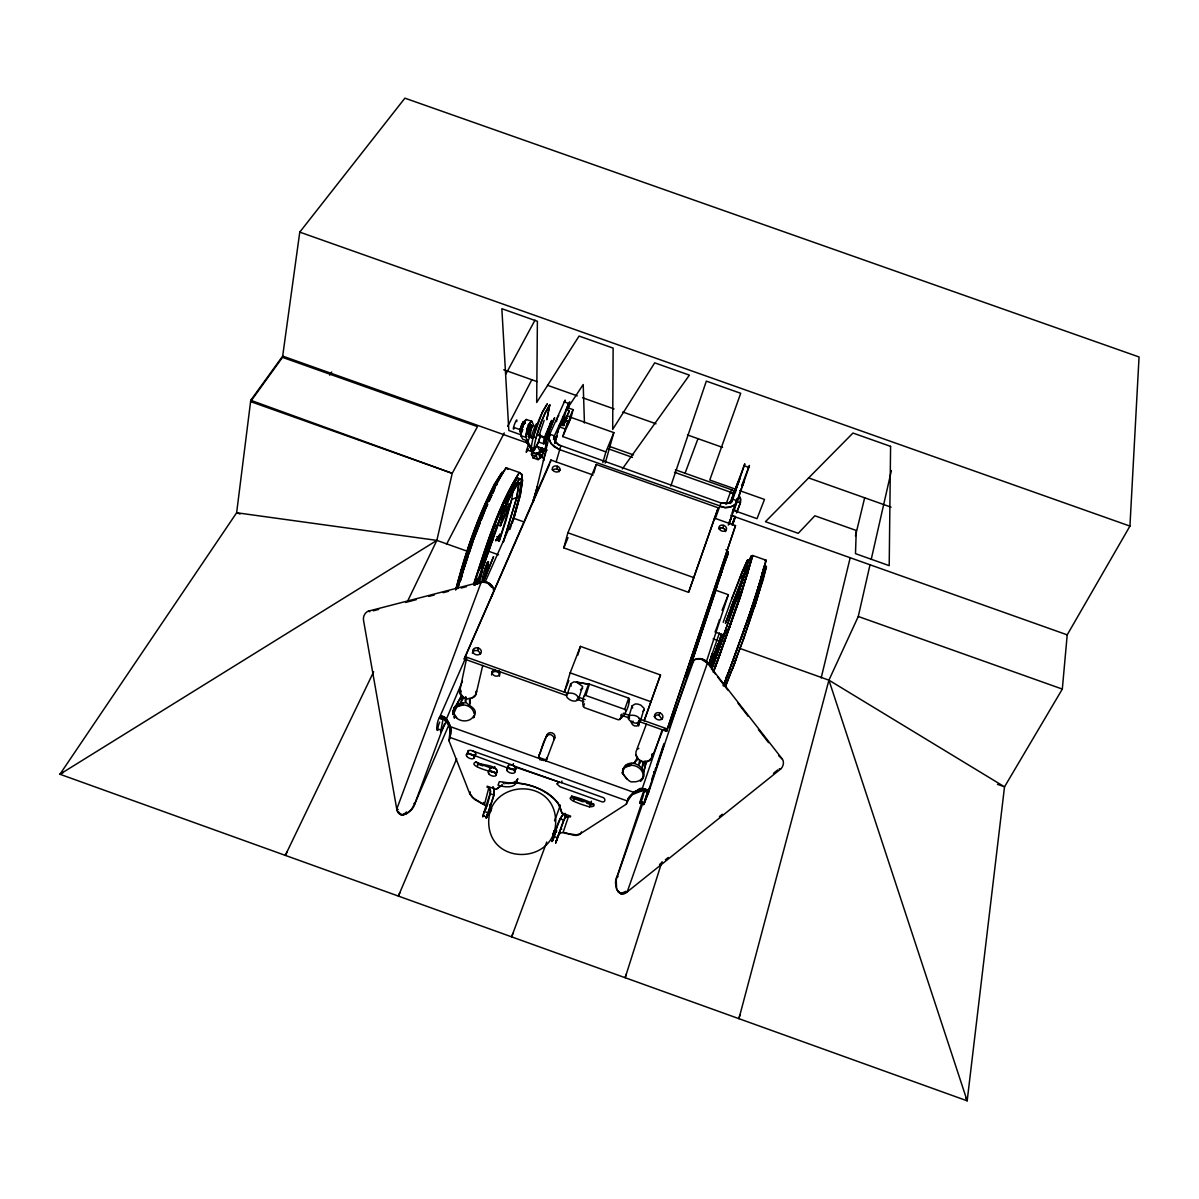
<?xml version="1.0" encoding="UTF-8"?>
<svg xmlns="http://www.w3.org/2000/svg" width="1199" height="1199" viewBox="0 0 1199 1199"><rect width="100%" height="100%" fill="white"/><g stroke="black" fill="none" stroke-linecap="round" stroke-linejoin="round"><path stroke-width="1.5" d="M486.344 806.073L474.489 799.358L469.678 793.513L448.936 740.637L450.479 727.958M554.627 417.807L547.044 436.226L545.455 442.671L545.44 443.825L546.699 442.506L546.01 446.762M532.881 501.856L537.527 486.494L532.686 501.976M544.811 439.029L544.796 440.378L545.5 439.703M527.005 428.867L527.275 427.668M542.383 455.29L541.993 456.669C543.761 453.432 540.284 459.427 541.978 456.744L542.083 455.785L540.105 454.961C546.339 455.185 537.242 456.294 542.368 454.976M545.11 437.77L551.465 420.534C554.148 418.076 541.723 438.834 543.761 443.825L538.411 441.921L540.344 436.136M736.486 512.977L740.368 502.846L740.502 498.619L738.794 495.352L740.607 499.099L740.368 502.846L737.37 511.074L733.983 509.875L737.145 498.949M438.16 729.547C435.282 734.792 437.021 710.333 444.574 717.422C449.34 721.633 451.648 728.378 450.21 734.582M737.055 498.769L736.965 501.647L740.368 502.846M527.245 428.687L526.975 434.338L528.474 434.023L526.961 434.413M533.825 425.885L531.891 421.284L526.016 419.44L524.233 422.048M646.351 724.196L636.04 751.608L635.815 754.845C637.209 760.885 645.392 764.063 650.308 760.031L652.106 757.348L652.226 754.006M564.834 817.943C565.209 801.786 553.144 837.277 552.199 841.218C556.126 835.104 556.366 818.662 565.044 813.387L566.288 816.669L563.665 820.056L555.647 843.002L564.714 818.153M632.098 763.373L625.848 765.232L623.24 768.874L623.015 773.19L623.24 768.874C629.7 754.636 652.766 770.193 640.461 781.433M1129.938 526.091L1139.05 356.972L404.902 98.168L299.765 232.126L282.679 356.103L250.756 400.301L236.638 512.752L59.95 774.254L967.173 1100.832L1004.522 786.829L1062.314 689.08L1067.215 634.856L1129.938 526.091L299.765 232.126M527.05 432.734C529.553 432.779 525.881 434.083 527.665 434.098C522.884 434.967 532.011 432.374 527.185 434.323M450.359 727.343L450.419 728.437L450.224 726.594A22.376 19.049 8.6 0 0 446.088 718.815C444.319 714.619 434.697 717.347 443.045 719.205C447.557 719.19 452.053 730.101 450.554 735.212M648.524 760.96L652.106 757.348L652.301 754.111M465.557 698.088C462.724 706.301 480.799 706.031 473.56 717.512L474.249 716.403L473.74 717.631M728.228 552.499L648.524 792.794L643.593 804.754L643.968 803.285M642.679 778.076C646.006 766.701 627.062 759.761 622.506 770.852L625.099 767.21L631.348 765.352M637.463 722.472L638.542 725.98L638.752 720.959M520.321 479.06L517.099 478.251L509.29 491.26L498.304 515.81L486.389 547.014M584.228 695.825L588.454 684.584L589.578 684.179L628.711 698.118C631.154 702.869 624.214 718.381 618.369 719.82L584.513 707.71C581.65 706.436 582.474 695.315 585.382 695.315M532.266 453.866L532.701 451.948L526.706 449.82L527.38 447.707M482.058 581.395C480.859 579.941 489.821 552.874 488.128 565.149C488.518 568.686 479.51 587.3 483.332 580.466L488.503 561.642L487.244 562.481L484.306 571.054M539.175 755.34C541.513 751.788 545.635 725.065 554.388 738.029L554.223 739.573L555.002 736.006C554.373 732.334 548.572 731.225 546.969 734.732L538.816 756.029M472.301 697.758L476.033 694.356L476.408 691.104L476.033 694.356C473.665 700.965 465.317 695.525 465.227 702.884C460.836 702.449 455.935 704.008 453.896 708.234L452.862 714.319M452.937 714.514L453.447 710.318L456.01 707.035L462.829 705.027M463.294 702.944L456.789 704.712L453.896 708.234L453.372 712.626L456.819 718.006M470.413 698.522L469.693 704.487L469.498 698.537M568.221 408.769L569.735 401.725L554.403 435.866L554.013 439.104L557.775 444.529L720.989 502.981L727.523 503.49L730.88 501.931L732.814 499.234L744.819 463.833L729.921 503.265M564.984 401.755L565.149 400.091L549.727 434.203L549.127 439.074L551.345 443.975L559.244 449.505L724.751 507.597L729.562 507.297L734.627 504.959L737.505 500.897L749.42 465.467L741.596 485.91M491.545 674.992L492.249 671.395L494.737 669.432M492.249 671.395C490.991 675.067 496.296 677.615 499.009 675.397L500.178 672.669L499.069 670.721M499.458 676.236L499.653 674.752C499.024 671.17 493.403 670.166 491.74 673.478M487.169 814.9L493.943 795.042L493.688 788.253L493.943 795.042L487.334 816.324M465.647 696.634C469.214 701.22 458.528 695.285 459.577 691.778L466.681 658.026M513.112 519.377L518.957 498.11L522.269 474.834M453.896 708.234L453.312 712.251L454.841 716.178C459.307 722.442 470.473 722.772 474.04 715.458L473.56 717.512M520.366 429.557L521.055 426.649L522.659 427.443M513.022 490.421L511.688 499.518L505.993 520.591L499.204 541.064M532.236 427.473L531.652 425.51L531.712 426.409M512.153 522.569L518.957 498.11L521.07 484.246L522.269 474.684L519.242 472.691C498.364 505.558 487.349 543.552 474.849 580.136L473.89 583.718M532.776 426.484C532.521 422.063 527.125 440.408 530.662 432.824M481.908 568.371L501.152 515.24L512.153 490.856L519.752 478.581L522.569 480.334L520.291 495.097L513.577 519.542M520.801 432.21L520.711 435.582L522.779 439.269L527.995 441.037L529.314 438.13L528.309 436.271L529.493 433.154M533.675 501.017L549.727 434.203L554.403 435.866L555.002 441.682L560.757 446.058L556.186 461.795M563.59 424.911L565.059 420.16L567.996 421.194L566.647 426.769L569.615 418.901M549.727 434.203L549.052 438.504L550.611 442.941L554.193 446.792L559.244 449.505M646.995 761.68L647.115 760.885L646.681 761.695M522.389 427.473L523.498 425.21M530.767 425.9C529.898 420.984 527.395 432.824 528.174 426.439L529.973 427.773L528.354 427.024M544.811 448.246L541.483 457.523M542.218 447.707L540.554 452.128L538.171 454.466L537.257 452.757L534.274 453.327L532.356 451.079L531.397 453.881L533.255 457.988L538.111 459.652L539.94 458.123M541.978 455.695L543.672 450.569L542.308 448.051M486.914 806.702L490.331 793.753L490.046 788.942M481.443 574.321L478.806 583.403L481.818 572.103L478.761 578.967L481.818 572.103M488.877 547.314L478.371 579.072M642.005 802.041L617.095 876.379C612.884 883.093 617.65 899.46 627.227 891.876L780.624 769.069A6.205 4.211 -74.5 0 0 782.377 759.132L705.492 660.619L700.411 658.641L694.506 659.6L692.542 661.848L686.547 677.045M711.592 668.772L736.366 599.725L735.961 600.939L747.217 563.845L745.898 564.339L740.397 576.899L731.93 598.781M736.771 599.14L748.701 559.783L747.292 560.383L741.417 573.766L732.274 597.417M483.527 815.53L482.747 816.834C484.291 810.449 481.698 819.831 483.811 814.93M563.59 416.563L561.147 423.412L563.59 416.563M556.426 421.643L556.936 419.545M500.343 517.174L499.908 519.602L506.832 502.096L499.908 519.602L500.867 515.3M531.771 426.035L531.846 427.458M558.839 415.738L558.539 415.319M546.339 450.509L543.447 460.596L543.926 459.951M488.278 814.031L486.344 818.048L487.873 812.742L484.276 811.453L490.691 791.61M467.865 751.683C468.599 754.411 466.921 750.394 468.959 750.409M643.144 761.665L641.945 767.989L644.942 761.725M449.97 735.856L449.775 736.815L450.09 735.227M486.329 818.063L487.019 815.38L486.329 818.063L487.094 816.819M566.528 425.945C566.093 427.863 574.096 415.214 566.857 416.053L569.225 410.687L566.303 409.653L567.232 407.555L573.062 409.623L571.099 417.447L562.736 436.571L605.885 451.888L602.872 462.619M490.016 807.976L488.652 811.843L490.181 807.721M625.743 710.662L624.709 709.328L585.307 695.3M441.172 718.935L441.772 716.732M748.656 560.053L747.307 560.278L741.417 573.766M516.724 421.613C517.923 414.599 511.224 431.7 514.011 428.807M566.273 695.465L464.223 658.97L550.926 460.026L593.115 475.029M531.637 449.25L531.052 449.91C532.626 433.918 538.801 417.492 547.224 403.913M533.645 450.839C535.458 434.817 541.693 418.691 549.741 404.812L546.804 419.74L549.831 404.842L545.095 412.726L541.304 422.123M520.98 427.174L519.662 431.895L520.321 431.055M520.366 429.452L520.576 428.493M523.019 423.847L523.349 421.553M539.985 434.248L538.98 435.717L544.151 420.369M558.464 835.238C562.975 827.385 574.246 840.019 580.901 833.41L626.298 804.184C628.216 798.369 631.498 792.284 637.748 790.246C640.94 784.446 655.089 794.352 644.822 791.475C641.21 788.283 632.487 793.798 628.89 797.245M521.145 426.724L521.595 425.48M480.649 653.8L477.906 650.502L478.461 648.045M520.486 429.812L521.145 431.535L520.351 428.358M495.996 772.666C494.063 772.965 465.527 765.232 476.348 761.979C480.619 765.741 497.81 764.348 497.09 772.216M739.813 1015.043L738.929 1018.67L828.929 680.163L858.274 616.481L870.009 564.789M871.238 559.348L891.397 470.548M407.69 601.029L436.856 540.389L452.218 473.335L477.457 426.634L282.499 357.362L250.591 401.59L452.218 473.335L250.756 400.301M512.318 523.378L513.502 518.208L524.053 521.97M556.995 435.747L556.021 438.654L556.276 437.59M556.876 436.031A13.893 1.199 -70.6 0 0 554.642 443.525L559.723 424.521L562.676 425.57L565.059 420.16M646.081 761.695L643.728 771.991L646.456 761.695M476.033 694.356L482.732 665.4M546.849 443.09L546.669 444.185L547.149 443.39L545.425 442.776L544.931 443.57L546.234 439.344M463.399 570.125L460.746 580.241L462.095 574.726M546.564 439.643L548.528 432.524L547.838 434.787M545.815 445.518L545.53 447.272L546.115 446.613M751.159 556.216L752.762 555.497L766.101 560.248L754.486 600.624L723.776 685.393M821.18 677.915L850.166 557.835M855.442 535.998L864.659 497.795M553.518 439.463L554.403 435.866M514.851 766.371L515.93 769.173L511.628 769.443L468.734 753.392M551.555 423.337L551.975 421.628M550.296 462.604L550.926 460.026M557.835 432.239L559.723 424.521M566.303 409.653L563.83 419.095M766.086 560.473L753.841 602.617L724.031 684.794M526.706 449.82L526.226 452.293L527.05 451.229M548.812 430.846L545.545 443.93L546.699 442.506M562.736 436.571L567.996 421.194M568.446 413.79L569.225 410.687M760.795 579.327L762.969 570.589M450.554 731.615L450.599 730.221M560.068 470.353L556.726 468.794L557.37 466.231M541.214 422.348L535.818 438.654M455.665 590.088C466.816 549.487 479.435 508.091 502.051 472.286L502.216 472.121M521.805 432.269L521.1 426.844M483.467 813.956L484.276 811.453L483.572 813.611M760.96 578.503L764.138 566.123M456.639 588.874L460.986 571.968M457.883 587.84C469.873 546.609 482.762 504.419 505.948 467.955L508.181 469.379L506.128 467.79C482.627 504.419 469.693 547.014 457.763 588.574M456.04 588.784C465.032 552.904 477.981 517.998 494.078 484.711M456.744 588.559L462.214 567.652M539.895 456.459C537.931 457.149 540.749 446.972 542.128 450.075L540.164 449.82M484.456 804.484L488.817 787.803L487.019 787.158L487.259 786.199L496.071 789.362L501.946 785.33M639.696 760.196L638.557 764.962L641.45 761.02M752.762 555.497L740.727 595.723L716.882 663.137M642.889 803.06L616.241 879.616L616.586 889.029L618.189 891.921L620.932 893.705L624.334 893.525L627.227 891.876L707.575 662.552C704.308 658.776 698.253 657.202 693.906 660.035L669.656 726.909M749.435 564.639L748.101 569.735L749.33 565.029M747.577 573.347L750.919 560.577M474.294 585.112L476.228 577.798M477.022 584.153L478.521 578.562M478.011 582.744L479.405 577.453M748.581 560.203L745.059 573.362M478.101 582.444L493.853 535.533M488.817 550.416L489.372 548.348M543.537 450.854C539.715 451.618 547.239 448.171 543.357 451.259M743.965 576.12L745.868 568.94M713.3 672.294L739.049 599.965L750.889 560.787M473.665 584.917C485.835 546.459 497.765 506.847 519.407 472.511L522.224 474.804M441.187 718.801L441.682 717.062M563.8 547.883L567.876 532.776L596.218 464.463L718.216 507.806L688.601 592.336L563.8 547.883L568.026 537.677M445.204 718.696L445.174 720.269M544.151 449.865L543.761 448.726L543.881 449.625M713.735 671.275L715.863 665.715M530.228 433.019L531.742 427.623M513.906 518.043L520.291 495.097L522.524 479.585L519.317 479.045L511.538 492.07L500.582 516.619L489.072 546.804M593.865 472.976L596.218 464.463M711.502 669.597L714.274 662.358M542.218 454.586L542.023 455.425L539.925 454.991L542.038 455.74M527.47 430.336L527.785 429.197M556.021 438.654L556.621 436.556L554.687 442.926M566.692 417.866L565.059 422.767M534.664 495.622L535.309 493.538M605.225 463.099L613.843 432.614L571.099 417.447M521.58 428.867L520.711 435.582L525.836 437.335L527.86 441.007M718.92 621.172L719.325 619.763M526.736 430.621L525.836 437.335L527.215 428.897L529.958 422.647L531.891 421.284L530.737 421.688M743.695 576.989L736.546 599.2M747.232 574.501L747.547 573.377L716.477 663.512M722.562 569.495L720.059 576.479L720.449 575.175M533.18 437.725L542.233 412.291L547.149 404.138M462.559 696.139L460.506 703.049L463.893 697.473M546.354 736.756L546.969 734.732M539.775 759.776L540.075 758.772A4.226 3.612 16 0 1 539.1 755.025M732.814 523.289L734.163 519.452M463.279 570.544L462.559 572.927L468.135 555.961M720.119 576.374L721.079 573.362M547.343 431.94L546.414 435.042M660.499 674.977L644.178 720.674L660.499 674.977L580.421 646.381L570.154 672.864L564.354 692.138L568.806 680.612M644.148 790.006C634.556 815.02 644.163 798.969 643.923 790.306L642.739 790.441M543.627 760.601L543.776 760.106A4.226 3.612 16 0 0 547.059 757.873L546.444 759.881L554.837 737.55M577.738 655.209L580.421 646.381M445.114 719.04L444.844 720.749L445.279 720.089M752.178 606.724L760.541 580.136L746.557 623L752.792 604.851M533.66 450.839L538.906 441.217M626.268 974.158L625.174 977.71L661.833 862.111M527.2 431.325L531.277 429.692L529.808 428.807L530.528 432.075M713.435 657.157L717.961 644.043M462.065 568.221L461.42 570.274L471.717 539.175L462.619 566.423M742.136 486.135L742.511 484.891L742.151 486.06M744.264 480.589L743.845 481.893M640.791 800.512L640.041 803.39L640.791 801.636L644.462 802.955L649.214 789.272M756.779 599.335L747.861 626.028M739.633 478.941L739.213 480.244M647.19 793.049L644.418 801.816L648.359 789.796M754.606 607.069L766.371 566.902L764.857 566.483M756.734 599.455L743.575 638.512M741.357 592.111L738.494 600.984L741.237 592.471M744.429 582.474L745.478 579.222M745.853 578.038L746.213 576.914M744.879 573.946L714.184 662.687M739.273 597.791L741.237 591.662M744.414 582.579L745.433 579.387M485.28 809.73L486.194 807.242M653.92 772.845L654.264 771.766L653.98 772.636M710.797 665.295L713.885 655.823M739.183 598.016L741.357 591.332M710.752 665.415L712.895 658.806M710.542 667.348L721.708 634.226L711.037 665.61M647.925 792.419L663.452 746.662M718.441 622.641L717.467 625.503M715.608 590.163L728.318 594.689L706.211 662.298L707.575 662.552M709.164 663.002L711.756 655.074M710.617 665.1L711.621 662.028M714.559 654.354L711.097 664.95L721.258 635.02M744.084 637.703L725.59 686.487M473.035 541.094L468.704 554.268L472.976 541.438M491.335 809.52C492.729 804.694 488.398 816.984 490.961 810.554M651.657 779.77L653.32 774.689M476.183 578.008C487.813 543.881 498.11 508.466 517.533 477.787L518.732 478.536M479.915 568.176L493.104 530.737L479.24 570.02M479.54 576.959L500.882 517.219L511.224 494.273L518.403 482.657L521.07 484.246M552.709 839.675L552.125 841.608L553.683 837.516M737.325 485.295L739.019 480.784M732.559 525.297L735.392 516.754L731.99 515.54L729.142 524.083M739.049 599.965L739.528 598.541M499.099 541.363L511.688 499.518L516.814 497.345L518.957 498.11M503.295 542.143L516.814 497.345L518.897 483.602L517.488 482.568L518.852 482.777L516.814 497.345L503.28 542.053M716.462 587.36L717.062 585.487L716.343 587.225M463.668 569.33L468.135 555.931M473.95 538.531L473.515 539.835L480.229 522.464L474.579 536.927M537.257 452.757L536.238 456.04L538.111 459.652L540.719 456.579M557.115 419.006L558.03 416.458M556.306 840.964L555.707 842.897L557.25 838.79M638.408 721.258L666.569 731.315L735.512 525.627L714.424 518.133M664.141 729.142L666.569 731.315L735.512 525.627M656.482 765.951L663.961 743.545M690.609 665.745L716.462 588.274M734.447 519.047L734.987 517.383L734.208 519.332M521.67 425.3L522.629 423.562L520.621 427.503M509.86 529.553L511.478 524.772M670.796 486.09L706.331 381.117L740.712 393.302L709.778 480.02L736.246 489.417M563.02 832.676L568.536 816.399L570.334 817.044L570.649 816.114L561.836 812.952L558.344 803.33C547.508 791.085 531.397 783.307 515.045 782.992M731.915 513.352L732.619 511.224M731.21 517.398L730.551 519.287M742.106 486.464L741.761 487.528L744.219 480.634M661.848 730.776L641.45 791.01L633.027 794.293L633.791 792.344C636.444 790.276 648.059 785.795 648.524 792.794M740.502 490.961L741.237 488.757L740.532 490.841M661.788 750.844L662.208 749.63M486.18 807.856L485.4 809.924M725.965 504.344L731.375 489.687L675.427 469.813M626.298 804.184L628.606 797.815L627.512 801.037L449.67 737.31L450.105 736.276M715.263 590.223L715.578 589.323M716.432 587.45L720.869 573.946M649.288 789.077L649.858 787.413L649.348 788.897M558.239 835.718L558.164 836.033M559.094 833.455L559.393 832.556L558.509 834.939M716.268 587.405L719.7 577.408M728.722 629.4L732.244 619.179M743.725 638.737L763.059 580.136L766.446 566.318L764.767 566.483M502.876 517.144L500.328 525.926L506.802 512.378L509.35 503.625L506.053 509.365L499.893 525.762L501.137 524.982M506.802 512.378L509.74 503.85L508.556 504.509M715.218 518.807L720.989 502.981L728.363 503.265L732.814 499.234L737.505 500.897L728.273 525.102M729.816 520.966L729.277 522.629L730.041 520.696M743.665 482.418L743.14 483.916M745.898 564.339L747.187 564.055M727.868 631.828L728.273 630.629L727.853 631.813M728.857 628.965L732.289 619.029M741.417 637.913L746.003 624.634L734.582 656.512M552.769 839.51L553.848 836.422L557.445 837.711L556.366 840.799M640.326 721.318L644.178 708.399L640.746 705.087L638.048 704.128L635.305 703.933L632.158 705.776L628.261 718.666C630.404 722.502 637.149 725.14 640.326 721.318C640.491 716.298 633.312 714.154 629.325 715.713L628.186 716.972M688.601 592.336L718.216 507.806M737.685 484.201L739.588 478.986M648.659 790.83L643.683 804.289M711.307 656.393L719.43 632.997M714.034 654.879L717.661 644.373M727.388 632.562L730.835 622.596L727.553 632.098M565.433 421.763L566.857 416.053M733.683 520.756L733.203 522.164M715.174 590.478L716.133 587.795L715.353 590.463M715.938 588.874L716.208 588.08M655.403 769.114L655.898 767.675L655.283 769.473M547.853 430.486L548.557 428.478M733.099 509.875L733.623 508.391M739.258 494.498L740.083 492.145M662.403 749.06L663.302 746.557M548.572 432.434L549.292 430.396M554.792 834.009C553.264 838.551 557.055 827.64 555.212 833.035L556.816 830.862M734.627 492.864L738.344 481.908L735.032 490.361M721.288 572.792L721.633 571.818M662.732 748.146L663.092 747.142M730.236 503.58L738.359 481.818L731.54 501.512M731.69 499.713L733.938 493.403M548.617 432.269L551.855 423.802L550.101 423.187M546.219 440.692L545.425 442.776M450.224 734.477L450.404 733.203M619.928 719.64L621.936 714.049M589.443 806.852C605.66 806.163 573.707 796.016 573.047 796.616C561.147 798.954 590.223 807.077 589.443 806.852L590.567 803.675L593.865 804.019M590.882 802.775L591.452 801.187M624.709 709.328L628.711 698.118M581.455 831.851L580.901 833.41L576.599 834.849L564.564 833.23M717.062 626.657L716.328 628.681M539.52 453.597L539.67 453.072M734.148 506.937L734.672 505.453M736.89 501.122L738.434 496.851M730.221 520.216L731.27 516.949M644.882 789.841L643.998 792.104L645.002 789.512M721.213 572.972L722.233 570.199M725.335 623.435L733.878 599.98M717.332 661.174L713.72 670.496M573.437 801.127L574.606 797.949L571.608 795.671M631.184 722.203L631.543 721.198C630.524 724.855 635.665 727.538 638.423 725.245L639.292 723.971M723.192 622.326L732.424 596.997M730.641 608.897L743.56 574.531M725.62 623.165L734.268 599.545M726.429 628.591L711.936 667.798M726.609 628.576L711.741 668.892M718.006 658.88L720.389 652.301M725.2 639.097L723.986 642.424L725.305 638.827M736.126 503.25L734.238 508.301M718.171 658.371L719.91 653.605M715.773 666.089L740.068 597.702L752.732 555.722L751.203 556.096L749.03 561.027L751.129 556.231M726.309 621.157L746.542 569.555L733.353 601.988M733.938 658.251L723.327 685.678M743.92 637.553L732.949 667.348L736.531 657.622M527.575 447.182L528.669 444.364M527.86 449.37L528.189 448.486M546.744 841.998L511.643 936.854L512.962 933.347M554.538 820.925L560.398 805.114M736.231 659.075L732.409 669.417M444.559 723.492L414.794 803.75L411.452 809.37L406.686 813.641L403.538 814.825L400.271 814.451L397.828 812.173L396.749 809.085L481.324 581.845L489.207 583.299L493.388 587.855L493.718 590.897C494.078 584.752 486.854 580.721 481.324 581.845L368.363 611.16A6.175 3.927 -66.2 0 0 363.462 619.928L396.749 809.085C399.192 821.015 413.43 811.288 414.794 803.75L448.876 724.93M491.125 597.881L493.074 592.621M622.866 769.863L623.24 768.874M654.624 771.332L654.099 772.711L654.504 771.646M714.754 660.649L716.163 656.857M515.735 767.195L559.528 782.213L561.387 782.617L561.986 781.029M684.974 473.485L697.983 438.684M538.171 454.466L539.295 451.468M549.037 430.231L554.523 417.941M583.403 706.571L584.438 703.798M524.817 420.894L521.01 430.966M585.846 695.435L589.383 684.164M731.51 502.696L732.814 499.234M498.155 516.274L498.874 514.431M578.518 699.212L582.609 686.398L576.404 682.096L573.707 681.916L570.679 683.805L566.557 696.589C568.701 700.351 575.46 703.169 578.518 699.212C578.428 694.251 571.533 691.958 567.457 693.607L566.408 694.88M718.621 528.594L722.787 527.83L723.716 525.357M495.592 524.218L493.718 529.104L495.577 524.353M566.153 410.253L568.731 403.478L564.13 401.845M535.833 492.085L536.553 490.391M731.96 524.802L735.197 516.364M521.43 425.225L523.334 421.538M439.673 722.113L437.14 728.677L437.575 730.431M654.114 716.522L656.962 714.949L659 715.218L659.9 712.895M715.968 629.64L715.069 631.993L724.885 635.485M472.346 537.557L485.28 505.139L483.407 509.065M438.459 725.26L437.14 728.677L440.797 729.981L440.797 732.094L446.657 721.213M720.164 574.606L728.108 554.178L728.168 552.289L726.099 549.562L727.868 551.765M472.121 537.961L482.418 511.613M484.891 510.489L480.889 520.756L485.79 508.211M714.559 667.723L716.133 663.077M500.358 518.508L510.654 495.412L517.983 483.092L521.025 483.542M566.348 409.548L568.731 403.478M652.106 757.348L662.897 729.816M514.776 772.231L516.035 767.705L512.018 764.962A4.196 2.188 21.3 0 0 508.256 765.906L506.877 769.398M686.353 676.85L690.024 667.498M514.086 765.846L512.797 765.202L513.427 763.628M735.676 502.756L736.246 501.332M538.726 440.588L539.775 437.965M549.127 427.069L549.801 425.375M627.512 801.037L633.791 792.344L543.776 760.106L541.304 760.181L540.075 758.772L450.224 726.594L449.79 728.647A22.331 19.034 8.6 0 0 445.653 720.884L462.439 681.197M722.053 610.321L728.318 594.689M723.282 685.798L730.041 668.862M726.024 684.674L732.919 667.453M477.906 650.502L474.234 650.607L472.256 653.095M496.176 775.109L497.195 770.298M483.542 802.401L482.927 803.929L472.361 797.455L469.678 793.513L470.323 791.969M550.086 428.133L551.855 423.802M488.323 772.291L489.732 768.829A4.167 2.158 21.6 0 1 494.198 768.124L495.742 768.889M538.591 442.311L534.244 450.18M494.198 768.124L494.827 766.551M472.886 651.642L473.725 649.588M733.159 511.029L733.533 510.13M605.885 451.888L613.843 432.614M477.142 766.596L478.416 763.478L475.598 761.635M474.264 757.708L475.718 754.246M466.366 754.875L468.314 750.709L470.712 750.304L512.797 765.202M456.654 758.817L398.368 896.073L399.881 892.67M561.971 422.992L563.605 419.77L562.856 421.029M448.936 740.637L450.284 737.505M453.312 714.649L457.029 706.076M560.742 425.765L562.676 421.329M561.027 424.776L562.736 421.209M439.359 717.886L465.527 658.116M495.831 540.764L499.968 534.169L498.784 540.779L495.951 539.775M569.795 417.102L573.062 409.623M464.223 658.97L549.547 464.313M747.382 566.692L742.541 577.678L740.397 576.899M560.218 426.649L564.654 416.458L564.384 417.387L567.292 418.421M495.906 540.644L499.998 534.379L499.548 537.737L496.716 536.732M523.603 424.041L524.952 422.782M485.355 581.53L513.502 518.208M500.148 513.067L503.1 506.473L500.058 513.082M492.115 541.214L492.759 540.149M489.102 501.107L491.92 494.962L489.057 501.122M494.902 488.488L492.669 493.344L494.258 489.956M528.819 432.165L526.856 434.188M496.581 484.951L496.956 484.216L496.401 485.25M494.333 484.156L501.976 472.496M373.653 671.77L285.317 855.382L287.041 852.069M541.334 455.275L539.94 458.168M563.845 425.525L564.399 424.401L563.785 425.6M549.876 425.21L550.896 423.112M558.689 427.069L559.513 425.36M529.373 423.787L529.943 422.692M523.349 423.787L524.548 423.277M545.56 435.911L546.534 434.817M446.538 544.331L504.254 432.944M507.702 426.289L531.831 379.738M505.783 374.223L534.994 320.163M461.645 695.66L456.459 704.967L461.915 695.195M442.506 729.472L440.588 731.915L443.045 719.205L445.069 719.64M510.684 490.826L512.528 487.738L510.189 491.425M513.337 486.389L514.956 483.662M627.796 702.464L629.745 699.452M545.725 760.975L546.309 760.076L538.471 757.273M567.936 407.675L583.209 384.519L584.438 422.962M737.505 500.897L735.062 504.584L730.835 506.952L725.455 507.642L719.76 506.533M643.458 776.113C641.84 780.444 637.014 782.347 632.697 781.763C628.126 784.266 614.967 761.92 626.747 778.855M329.62 375.107L331.703 372.02M543.761 443.825L545.44 441.397M637.224 758.023L637.598 757.303L633.986 763.283L638.183 758.877M622.356 468.929L689.41 375.137L654.699 362.832L612.689 429.422L613.124 348.115L579.087 336.065L536.687 402.459L537.392 321.287L501.856 308.698L508.826 430.501L520.711 434.727M527.35 430.801C525.327 430.501 532.776 424.776 530.917 429.482M700.216 658.94L702.764 659.225M525.612 419.935L526.766 419.545M552.154 469.723L556.726 468.794M453.447 710.318L456.219 706.945M582.729 688.121L580.466 689.755M546.13 437.965L538.921 434.832M531.172 429.812L530.602 429.272M643.084 711.352L644.223 710.093M565.269 817.553L568.536 816.399M496.071 789.362L502.201 784.805M403.928 814.316L406.566 811.978M524.383 423.367L525.027 422.513M526.931 432.914L529.149 430.981L528.834 433.783L528.07 433.588M659.54 864.479L662.462 862.141M665.37 859.803L668.293 857.465M719.415 816.579L722.338 814.241M773.46 773.355L777.836 769.848M523.169 424.236L522.914 426.694M527.875 433.783L526.961 433.768L528.264 433.304M468.269 551.585L436.856 540.389L59.95 774.254L63.262 772.516M719.715 527.83L720.689 527.62M403.149 814.601L405.742 813.222M643.758 761.74L645.332 760.915M637.853 748.94L638.827 748.431M631.693 721.948L633.222 721.198M456.279 706.87C462.514 702.479 472.751 705.731 474.115 713.585M540.914 449.52L541.528 448.546M624.005 892.88L620.872 893.585L618.354 891.337M764.857 560.667L766.101 560.248M528.145 426.005L529.344 425.555L528.624 425.87M515.165 769.608L510.864 769.129A4.196 2.188 21.3 0 1 508.256 765.906M526.781 433.244L527.695 433.004M373.294 610.801L378.674 609.407M405.562 602.438L416.308 599.65M428.867 596.398L434.248 595.004M443.21 592.681L448.576 591.287M461.135 588.035L466.516 586.641M475.478 584.318L480.844 582.924M560.787 829.213L561.791 829.094M528.294 432.479L529.254 432.734M522.974 429.767L521.055 430.126L522.329 431.52M527.95 424.836L531.172 425.69M559.603 782.213L556.711 783.801L560.053 786.799L600.489 801.292C605.6 804.019 606.484 797.89 601.973 797.155L561.387 782.617M508.211 783.517L513.562 783.067L511.403 783.172M514.881 782.962C533 784.221 557.7 792.869 561.836 812.952M505.498 783.472L511.089 783.187M402.654 814.706L400.511 814.436L398.608 811.918M495.712 772.741L492.354 772.006A4.167 2.158 21.6 0 1 489.941 769.983M436.856 540.389L236.638 512.752L240.13 513.996M524.892 423.262L523.783 423.082L524.218 423.951M589.009 684.179L576.404 682.096L588.649 684.329M700.83 658.97L706.241 662.223L702.644 659.375M528.309 436.271L531.262 437.08M523.064 426.319L521.73 426.065L522.614 424.641L523.214 425.945M782.377 759.132L778.78 755.82M779.305 768.679L780.624 769.069M396.749 809.085L398.173 809.535M531.771 452.637L536.672 454.316M531.382 454.631L536.268 456.309M503.745 369.772L537.077 381.597M547.568 385.329L577.304 395.865M582.549 397.738L614.038 408.904M622.776 412.006L656.018 423.787M687.492 434.952L722.547 447.392M808.516 477.876L891.052 507.162M744.204 465.752L748.82 467.385M739.768 490.661L764.482 499.443L757.019 518.672L732.709 510.04M558.779 426.664L564.669 428.762M608.972 446.223L633.462 454.916M607.968 448.666L632.472 457.374M674.497 472.286L730.506 492.189L734.223 494.438L730.506 492.189M539.76 436.211L545.125 438.115M513.652 427.369L519.991 429.617M534.859 437.575L531.592 436.406L529.433 433.813M282.679 356.103L527.845 443.21M538.426 446.972L547.239 450.105M730.671 515.27L1067.215 634.856M530.827 447.407L533.45 448.336M506.128 467.79L519.407 472.511M858.274 616.481L1062.314 689.08M567.876 532.776L694.041 577.693M439.583 717.557L443.21 718.845L440.003 716.942M487.154 550.746L498.559 554.807M713.12 638.887L718.381 640.761M739.408 648.254L828.929 680.163L1004.522 786.829L997.508 784.326M692.542 661.848L693.472 662.178M570.154 672.864L651.207 701.835M464.747 656.527L567.831 693.367M578.233 697.099L585.172 699.572M623.36 713.225L628.561 715.084M638.977 718.815L667.483 729.007M576.824 699.242L583.868 701.745M620.812 714.964L629.61 718.111M559.453 782.198L514.776 766.311M478.416 763.478L491.17 768.049M574.606 797.949L590.567 803.675M477.457 763.958L482.732 765.846M570.829 797.425L583.164 801.846M586.686 803.105L591.976 805.009M490.331 793.753L493.943 795.042M560.053 818.767L563.665 820.056M482.942 815.695L486.539 816.984M413.865 803.405L414.794 803.75M617.095 876.379L618.04 876.724M541.289 447.946L543.896 450.09M627.227 891.876L625.938 891.337L620.812 893.57L618.759 892.041M368.363 611.16L369.712 611.73M515.345 781.778L517.503 782.737L516.709 780.234M529.478 423.936L531.472 425.33L530.168 423.891M528.699 424.281L530.842 425.51M487.004 582.264L491.815 587.375M488.817 787.803L490.631 790.785M735.467 491.845L731.375 489.687L735.676 492.025M722.787 527.83L725.32 529.913L725.56 531.577L725.395 530.258M487.124 582.489L491.065 585.682M659 715.218L662.043 719.25M558.254 469.693L559.304 471.657M469.349 753.916L472.226 755.25A4.196 2.188 22.1 0 0 475.748 753.961A4.196 2.188 22.1 0 0 472.271 750.679M440.677 716.537L443.885 718.636L441.502 716.373M527.365 432.225L528.444 432.809M463.399 697.263L463.129 696.559M724.556 528.999L725.2 529.778M444.559 717.482L445.863 719.85L445.129 717.976M530.063 423.817L531.127 425.48M664.561 729.052L666.569 731.315M398.802 812.442L400.571 814.466M526.061 441.082L534.274 453.327M442.476 716.492L444.709 719.16L443.525 716.867M541.513 456.339L543.567 458.812M502.936 782.497L504.075 783.876M713.045 671.005L715.308 673.928M717.572 676.85L727.778 690.01M737.97 703.169L748.176 716.328M758.382 729.487L768.574 742.661M533.3 452.802L526.346 441.607M635.815 754.845L636.849 756.269M571.234 686.098L570.679 683.805M632.622 708.039L632.158 705.776M459.577 691.778L461.39 694.431M445.189 718.021L445.983 719.325L445.623 718.396M527.02 440.153L530.183 445.893M536.852 445.204L540.554 452.128M530.438 424.371L531.607 426.664M965.765 1097.355L967.173 1100.832L828.929 680.163M460.026 688.616L461.315 691.913M453.762 716.627L454.391 718.246M490.136 806.193L489.732 804.784L490.046 809.595L490.376 807.032M450.464 728.108L450.629 729.681L450.539 728.737M531.592 438.309A7.644 0.764 -70.6 0 1 533.345 430.651A7.644 0.764 -70.6 0 1 536.612 424.206M561.102 424.896A13.893 1.199 -70.6 0 1 563.41 420.819M890.587 446.373L889.208 565.643L855.486 553.653L856.266 530.468L814.87 515.78L798.234 533.315L765.442 521.67L852.969 433.049L890.587 446.373M663.961 744.924L663.766 745.688L663.961 744.924M552.724 835.104L554.418 830.427L552.724 835.104M540.329 450.899L542.098 452.248L540.389 450.929M555.632 819.831C557.535 863.82 490.406 866.937 488.727 823.278C487.214 779.665 553.683 776.382 555.632 819.831M764.962 570.364L757.288 597.716L764.962 570.364M476.737 578.173L474.849 585.307L476.827 578.173M712.011 654.834L708.954 664.201L712.656 653.005L712.011 654.834M738.104 496.071L738.104 496.071M547.418 443.585L546.639 445.518L547.418 443.585M493.508 556.711L483.677 581.035L493.508 556.711M485.955 507.776L485.565 508.781L487.693 504.179L485.955 507.776M517.743 778.87L516.379 782.347A17.116 8.828 21.4 0 1 498.005 785.09L499.383 781.628L511.359 783.187L515.6 781.688L517.743 778.87M727.149 675.307L725.785 678.739L727.164 675.337M508.406 494.602L504.599 503.13L508.841 493.898L508.406 494.602M493.254 487.873L489.027 497.015L493.254 487.873M534.634 457.119L533.255 457.988L534.634 457.119M493.538 787.743L492.789 786.814L493.418 787.803M507.237 770.852A4.211 2.188 21.3 0 0 514.146 772.995A4.211 2.188 21.3 0 0 511.089 768.589A4.211 2.188 21.3 0 0 507.237 770.852M466.771 756.344A4.211 2.188 22.1 0 0 473.665 758.487A4.211 2.188 22.1 0 0 470.518 754.051A4.211 2.188 22.1 0 0 466.771 756.344M488.712 773.73A4.182 2.158 21.6 0 0 495.562 775.858A4.182 2.158 21.6 0 0 492.474 771.497A4.182 2.158 21.6 0 0 488.712 773.73M552.799 470.113A3.942 2.983 14.3 0 0 559.528 470.877A3.942 2.983 14.3 0 0 556.231 465.961A3.942 2.983 14.3 0 0 552.799 470.113M473.26 652.751A4.301 3.537 11.5 0 0 480.664 653.455A4.301 3.537 11.5 0 0 477.202 647.775A4.301 3.537 11.5 0 0 473.26 652.751M655.149 717.766A4.301 3.567 21.6 0 0 662.433 718.426A4.301 3.567 21.6 0 0 658.641 712.611A4.301 3.567 21.6 0 0 655.149 717.766M719.535 529.373A3.942 2.998 20.6 0 0 726.159 530.108A3.942 2.998 20.6 0 0 722.577 525.102A3.942 2.998 20.6 0 0 719.535 529.373"/></g></svg>
